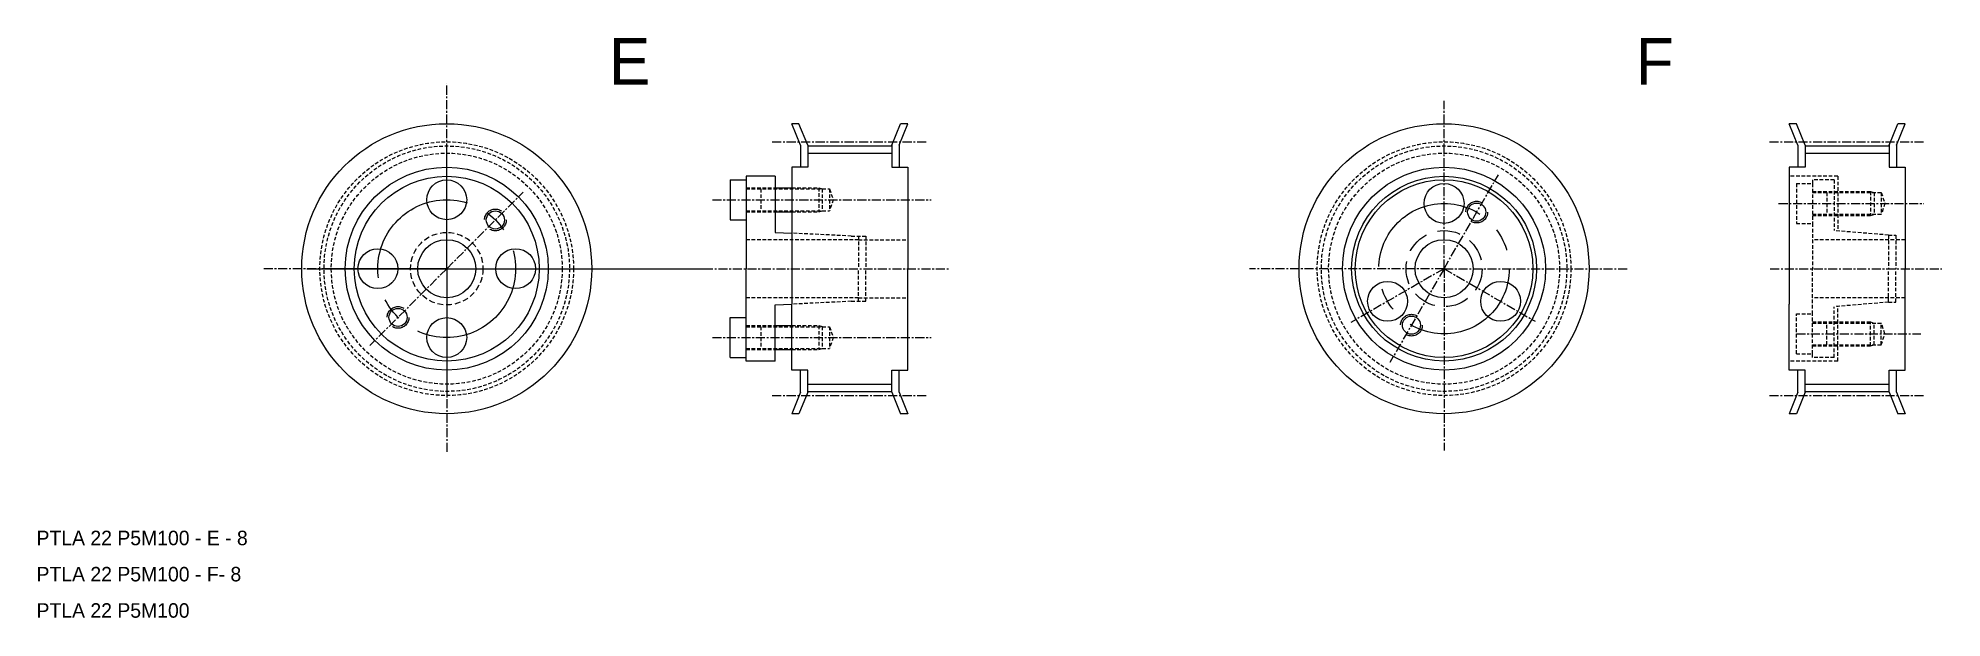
# Model space of a CAD drawing. Extents: x 546 to 809, y -34 to 46.
import ezdxf

# ---------------------------------------------------------------- set-up
doc = ezdxf.new("R2010")
doc.units = 0
doc.header["$MEASUREMENT"] = 0
for name, pattern in [('CENTER', [2, 1.25, -0.25, 0.25, -0.25]), ('CENTER2', [28.575, 19.05, -3.175, 3.175, -3.175]), ('DASHED', [0.75, 0.5, -0.25]), ('HIDDEN2', [4.7625, 3.175, -1.5875])]:
    doc.linetypes.add(name, pattern=pattern)
doc.layers.get('0').update_dxf_attribs({"linetype": 'CONTINUOUS'})
doc.layers.add('CENTER', color=1, linetype='CENTER')

msp = doc.modelspace()

# ---------------------------------------------------------------- linework, layer by layer
at = {"color": 1, "linetype": 'CENTER'}
for p, q in [((739.83, 13.77), (739.83, 36.92)), ((739.83, 13.77), (747.32, 26.73)), ((602.25, 13.77), (612.78, 24.31)), ((602.25, 13.77), (591.65, 3.17)), ((739.83, 13.77), (712.98, 13.77)), ((739.83, 13.77), (726.96, 6.34)), ((739.83, 13.77), (732.36, 0.83)), ((739.83, 13.77), (739.83, -11.33)), ((739.83, 13.77), (752.41, 6.51)), ((788.43, 4.77), (805.58, 4.77))]:
    msp.add_line(p, q, dxfattribs=at)
at = {"color": 7, "linetype": 'Continuous'}
for p, q in [((651.04, 30.8), (649.84, 33.77)), ((650.84, 33.77), (649.84, 33.77)), ((652.04, 30.8), (650.84, 33.77)), ((663.64, 30.8), (664.84, 33.77)), ((664.64, 30.8), (665.84, 33.77)), ((665.84, 33.77), (664.84, 33.77)), ((788.63, 30.8), (787.43, 33.77)), ((788.43, 33.77), (787.43, 33.77)), ((789.63, 30.8), (788.43, 33.77)), ((801.23, 30.8), (802.43, 33.77)), ((802.23, 30.8), (803.43, 33.77)), ((803.43, 33.77), (802.43, 33.77)), ((651.04, 30.8), (651.04, 27.77)), ((652.04, 30.8), (652.04, 27.77)), ((652.04, 30.71), (663.64, 30.71)), ((652.04, 29.71), (663.64, 29.71)), ((663.64, 30.8), (663.64, 27.77)), ((664.64, 30.8), (664.64, 27.77)), ((788.63, 30.8), (788.63, 27.77)), ((789.63, 30.8), (789.63, 27.77)), ((789.63, 30.71), (801.23, 30.71)), ((789.63, 29.71), (801.23, 29.71)), ((801.23, 30.8), (801.23, 27.77)), ((802.23, 30.8), (802.23, 27.77)), ((647.56, 26.52), (643.56, 26.52)), ((643.56, 26.52), (643.56, 26.02)), ((647.56, 26.52), (647.56, 21.27)), ((647.56, 26.52), (647.56, 19.02)), ((649.84, 27.77), (649.84, 18.67)), ((652.04, 27.77), (649.84, 27.77)), ((663.64, 27.77), (665.84, 27.77)), ((665.84, 27.77), (665.84, 13.77)), ((789.63, 27.77), (787.43, 27.77)), ((787.43, 27.77), (787.43, 18.67)), ((801.23, 27.77), (803.43, 27.77)), ((803.43, 27.77), (803.43, 13.77)), ((641.34, 26.02), (643.56, 26.02)), ((641.34, 26.02), (641.34, 20.52)), ((643.56, 26.02), (643.56, 20.52)), ((643.56, 26.02), (643.56, 19.02)), ((647.56, 24.92), (649.84, 24.92)), ((647.56, 21.62), (649.84, 21.62)), ((647.56, 21.27), (647.56, 18.77)), ((641.34, 20.52), (643.56, 20.52)), ((643.56, 19.02), (643.56, 13.77)), ((647.56, 18.77), (649.84, 18.67)), ((602.25, 13.77), (602.25, 13.77)), ((643.56, 8.52), (643.56, 13.77)), ((665.84, -0.23), (665.84, 13.77)), ((739.83, 13.77), (739.83, 13.77)), ((803.43, -0.23), (803.43, 13.77)), ((643.56, 1.52), (643.56, 8.52)), ((647.56, 8.77), (649.84, 8.87)), ((647.56, 6.27), (647.56, 8.77)), ((647.56, 1.02), (647.56, 8.52)), ((649.84, -0.23), (649.84, 8.87)), ((787.43, -0.23), (787.43, 8.87)), ((641.34, 7.02), (643.56, 7.02)), ((641.34, 1.52), (641.34, 7.02)), ((643.56, 1.52), (643.56, 7.02)), ((647.56, 1.02), (647.56, 6.27)), ((647.56, 5.92), (649.84, 5.92)), ((641.34, 1.52), (643.56, 1.52)), ((643.56, 1.02), (643.56, 1.52)), ((647.56, 1.02), (643.56, 1.02)), ((647.56, 2.62), (649.84, 2.62)), ((652.04, -0.23), (649.84, -0.23)), ((651.04, -3.25), (651.04, -0.23)), ((652.04, -3.25), (652.04, -0.23)), ((652.04, -2.16), (663.64, -2.16)), ((663.64, -3.25), (663.64, -0.23)), ((663.64, -0.23), (665.84, -0.23)), ((664.64, -3.25), (664.64, -0.23)), ((789.63, -0.23), (787.43, -0.23)), ((788.63, -3.25), (788.63, -0.23)), ((789.63, -3.25), (789.63, -0.23)), ((789.63, -2.16), (801.23, -2.16)), ((801.23, -0.23), (803.43, -0.23)), ((801.23, -3.25), (801.23, -0.23)), ((802.23, -3.25), (802.23, -0.23)), ((651.04, -3.25), (649.84, -6.23)), ((652.04, -3.25), (650.84, -6.23)), ((652.04, -3.16), (663.64, -3.16)), ((663.64, -3.25), (664.84, -6.23)), ((664.64, -3.25), (665.84, -6.23)), ((788.63, -3.25), (787.43, -6.23)), ((789.63, -3.25), (788.43, -6.23)), ((789.63, -3.16), (801.23, -3.16)), ((801.23, -3.25), (802.43, -6.23)), ((802.23, -3.25), (803.43, -6.23)), ((650.84, -6.23), (649.84, -6.23)), ((665.84, -6.23), (664.84, -6.23)), ((788.43, -6.23), (787.43, -6.23)), ((803.43, -6.23), (802.43, -6.23))]:
    msp.add_line(p, q, dxfattribs=at)
at = {"color": 1, "linetype": 'CENTER2'}
for q in [(602.25, 30.33), (586.3, 13.77), (619.75, 13.77), (602.25, -3.76)]:
    msp.add_line((602.25, 13.77), q, dxfattribs=at)
at = {"color": 3, "linetype": 'DASHED'}
for p, q in [((794.14, 26.52), (787.43, 26.52)), ((794.14, 26.52), (794.14, 18.98)), ((643.56, 24.92), (647.56, 24.92)), ((643.56, 24.77), (655.06, 24.77)), ((645.56, 24.77), (645.56, 21.77)), ((649.84, 24.92), (653.56, 24.92)), ((653.56, 24.92), (653.56, 21.62)), ((653.56, 24.92), (654.06, 24.77)), ((654.06, 24.77), (654.06, 21.77)), ((655.06, 24.77), (655.06, 21.77)), ((655.06, 24.77), (655.56, 23.27)), ((788.43, 25.52), (788.43, 20.02)), ((788.43, 25.52), (790.64, 25.52)), ((793.64, 26.02), (790.64, 26.02)), ((790.64, 26.02), (790.64, 25.52)), ((790.64, 25.52), (790.64, 20.02)), ((790.64, 24.42), (798.64, 24.42)), ((790.64, 24.27), (800.14, 24.27)), ((792.64, 24.27), (792.64, 21.27)), ((793.64, 26.02), (793.64, 19.02)), ((798.64, 24.42), (799.14, 24.27)), ((798.64, 24.42), (798.64, 21.12)), ((799.14, 24.27), (799.14, 21.27)), ((800.14, 24.27), (800.64, 22.77)), ((800.14, 24.27), (800.14, 21.27)), ((643.56, 21.77), (655.06, 21.77)), ((643.56, 21.62), (647.56, 21.62)), ((649.84, 21.62), (653.56, 21.62)), ((653.56, 21.62), (654.06, 21.77)), ((655.56, 23.27), (655.06, 21.77)), ((790.64, 21.27), (800.14, 21.27)), ((790.64, 21.12), (798.64, 21.12)), ((798.64, 21.12), (799.14, 21.27)), ((800.64, 22.77), (800.14, 21.27)), ((658.06, 18.27), (649.84, 18.67)), ((788.43, 20.02), (790.64, 20.02)), ((790.64, 20.02), (790.64, 13.77)), ((801.14, 18.4), (793.64, 19.02)), ((801.14, 18.4), (801.14, 13.77)), ((801.14, 18.4), (802.14, 18.4)), ((802.14, 18.4), (802.14, 13.77)), ((659.06, 17.77), (643.56, 17.77)), ((658.06, 18.27), (660.06, 18.27)), ((659.06, 18.27), (659.06, 13.77)), ((659.06, 17.77), (665.84, 17.77)), ((660.06, 18.27), (660.06, 13.77)), ((803.43, 17.77), (790.64, 17.77)), ((659.06, 9.27), (659.06, 13.77)), ((660.06, 9.27), (660.06, 13.77)), ((790.64, 7.52), (790.64, 13.77)), ((801.14, 9.15), (801.14, 13.77)), ((802.14, 9.15), (802.14, 13.77)), ((659.06, 9.77), (643.56, 9.77)), ((658.06, 9.27), (649.84, 8.87)), ((658.06, 9.27), (660.06, 9.27)), ((659.06, 9.77), (665.84, 9.77)), ((803.43, 9.77), (790.64, 9.77)), ((801.14, 9.15), (793.64, 8.52)), ((793.64, 1.52), (793.64, 8.52)), ((794.14, 1.02), (794.14, 8.56)), ((801.14, 9.15), (802.14, 9.15)), ((643.56, 5.92), (647.56, 5.92)), ((643.56, 5.77), (655.06, 5.77)), ((645.56, 5.77), (645.56, 2.77)), ((649.84, 5.92), (653.56, 5.92)), ((653.56, 5.92), (653.56, 2.62)), ((653.56, 5.92), (654.06, 5.77)), ((654.06, 5.77), (654.06, 2.77)), ((655.06, 5.77), (655.06, 2.77)), ((655.06, 5.77), (655.56, 4.27)), ((788.43, 7.52), (790.64, 7.52)), ((788.43, 2.02), (788.43, 7.52)), ((790.64, 2.02), (790.64, 7.52)), ((790.64, 6.42), (798.64, 6.42)), ((790.64, 6.27), (800.14, 6.27)), ((792.64, 3.27), (792.64, 6.27)), ((798.64, 6.42), (799.14, 6.27)), ((798.64, 3.12), (798.64, 6.42)), ((799.14, 3.27), (799.14, 6.27)), ((800.14, 3.27), (800.14, 6.27)), ((800.64, 4.77), (800.14, 6.27)), ((643.56, 2.77), (655.06, 2.77)), ((653.56, 2.62), (654.06, 2.77)), ((655.56, 4.27), (655.06, 2.77)), ((790.64, 3.27), (800.14, 3.27)), ((790.64, 3.12), (798.64, 3.12)), ((798.64, 3.12), (799.14, 3.27)), ((800.14, 3.27), (800.64, 4.77)), ((643.56, 2.62), (647.56, 2.62)), ((649.84, 2.62), (653.56, 2.62)), ((794.14, 1.02), (787.43, 1.02)), ((788.43, 2.02), (790.64, 2.02)), ((790.64, 1.52), (790.64, 2.02)), ((793.64, 1.52), (790.64, 1.52))]:
    msp.add_line(p, q, dxfattribs=at)
for p, q in [((649.84, 18.67), (649.84, 8.87)), ((649.84, 18.67), (649.84, 8.87)), ((787.43, 18.67), (787.43, 8.87)), ((787.43, 18.67), (787.43, 8.87)), ((582.94, 13.77), (637.73, 13.77))]:
    msp.add_line(p, q)
for centre, radius in [((602.25, 13.77), 20), ((739.83, 13.77), 20), ((602.25, 13.77), 14), ((602.25, 13.77), 12.75), ((739.83, 13.77), 14), ((739.83, 13.77), 12.75), ((602.25, 23.27), 2.75), ((739.83, 13.77), 12.25), ((739.83, 22.77), 2.75), ((608.96, 20.49), 1.25), ((744.33, 21.57), 1.25), ((592.75, 13.77), 2.75), ((602.25, 13.77), 4), ((611.75, 13.77), 2.75), ((739.83, 13.77), 4), ((732.04, 9.27), 2.75), ((747.63, 9.27), 2.75), ((595.53, 7.05), 1.25), ((602.25, 4.27), 2.75), ((735.33, 5.98), 1.25)]:
    msp.add_circle(centre, radius)
at = {"color": 1, "linetype": 'DASHED'}
for centre in [(602.25, 13.77), (739.83, 13.77)]:
    msp.add_circle(centre, 17.5, dxfattribs=at)
at = {"color": 3, "linetype": 'DASHED'}
for centre, radius in [((602.25, 13.77), 16.93), ((602.25, 13.77), 15.93), ((739.83, 13.77), 16.93), ((739.83, 13.77), 15.93)]:
    msp.add_circle(centre, radius, dxfattribs=at)
at = {"color": 1, "linetype": 'CENTER2'}
for centre, radius in [((602.25, 13.77), 9.5), ((739.83, 13.77), 9)]:
    msp.add_circle(centre, radius, dxfattribs=at)
at = {"color": 3, "linetype": 'HIDDEN2'}
for centre, radius in [((608.96, 20.49), 1.5), ((744.33, 21.57), 1.5), ((739.83, 13.77), 5.25), ((595.53, 7.05), 1.5), ((735.33, 5.98), 1.5)]:
    msp.add_circle(centre, radius, dxfattribs=at)
at = {"color": 3, "linetype": 'HIDDEN2', "ltscale": 0.25}
msp.add_circle((602.25, 13.77), 5, dxfattribs=at)
at = {"layer": 'CENTER', "color": 1, "linetype": 'CENTER'}
for p, q in [((602.25, 13.77), (602.25, 39.27)), ((647.14, 31.28), (668.54, 31.28)), ((784.73, 31.28), (806.13, 31.28)), ((638.89, 23.27), (669.06, 23.27)), ((785.98, 22.77), (806.01, 22.77)), ((602.25, 13.77), (576.75, 13.77)), ((602.25, 13.77), (627.75, 13.77)), ((602.25, 13.77), (602.25, -11.73)), ((637.73, 13.77), (671.56, 13.77)), ((739.83, 13.77), (765.33, 13.77)), ((784.82, 13.77), (808.51, 13.77)), ((638.89, 4.27), (669.06, 4.27)), ((647.14, -3.73), (668.54, -3.73)), ((784.73, -3.73), (806.13, -3.73))]:
    msp.add_line(p, q, dxfattribs=at)

# ---------------------------------------------------------------- texts
at = {"color": 7, "linetype": 'Continuous'}
for s, p in [('PTLA 22 P5M100 - E - 8', (545.66, -24.37)), ('PTLA 22 P5M100 - F- 8', (545.66, -29.36)), ('PTLA 22 P5M100', (545.66, -34.37))]:
    msp.add_text(s, height=2, dxfattribs=at).set_placement(p)
at = {"char_height": 6.4, "width": 10.451, "attachment_point": 1}
for s, insert in [('E', (624.63, 45.57)), ('{\\fTxt|b0|i0|c128|p2;F}', (766.28, 45.57))]:
    msp.add_mtext(s, dxfattribs=dict(at, insert=insert))

doc.saveas('drawing.dxf')
